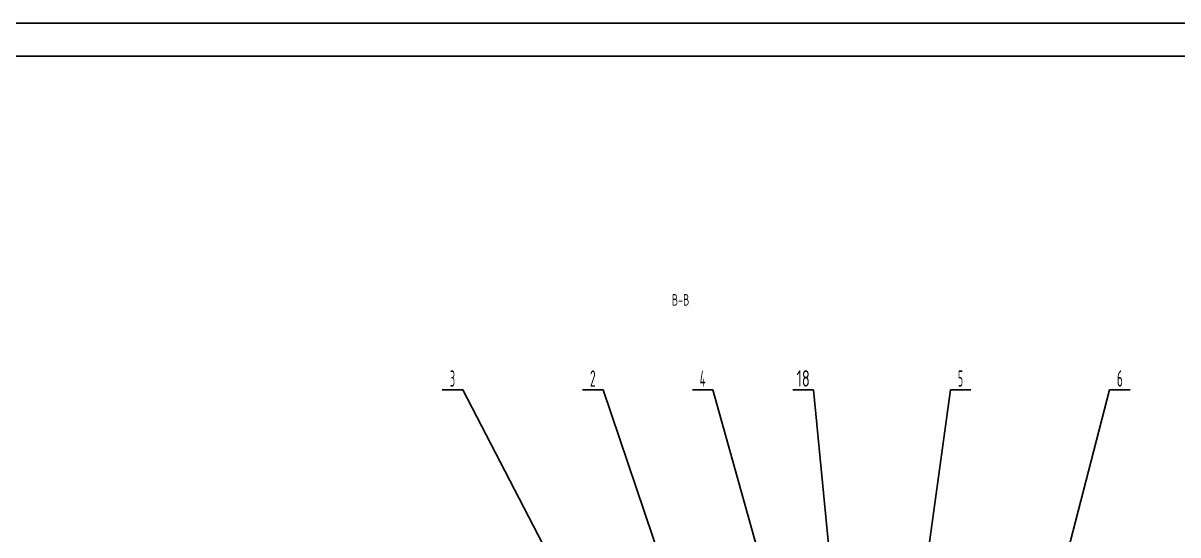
# Model space of a CAD drawing. Header units: millimetres. Extents: x 0 to 16800, y 0 to 11880.
# Drawn here: x 6129 to 13134, y 8775 to 11880 of the extents above; entities that cross this region are included whole.
import ezdxf
from ezdxf.enums import TextEntityAlignment as Align

# ---------------------------------------------------------------- set-up
doc = ezdxf.new("R2010")
doc.units = ezdxf.units.MM
doc.header["$LTSCALE"] = 400
for name, color, linetype in [('01', 7, 'Continuous'), ('02', 1, 'Continuous'), ('11', 3, 'Continuous')]:
    doc.layers.add(name, color=color, linetype=linetype)
doc.styles.get("Standard").update_dxf_attribs({"font": 'isocp', "width": 0.707, "bigfont": 'intecad.shx'})

# ---------------------------------------------------------------- blocks, each defined once
blk = doc.blocks.new('*U136')
at = {"layer": '01'}
blk.add_lwpolyline([(415, 292), (25, 292)], dxfattribs=at)
at = {"layer": '02'}
blk.add_lwpolyline([(420, 297), (0, 297)], dxfattribs=at)

msp = doc.modelspace()

# ---------------------------------------------------------------- linework, layer by layer
at = {"layer": '02', "ltscale": 2}
for p, q in [((8795.63, 9654.36), (8671.63, 9654.36)), ((10047.41, 7250.63), (8795.63, 9654.36)), ((9646.96, 9654.36), (9522.96, 9654.36)), ((10354.08, 7568.02), (9646.96, 9654.36)), ((10313.07, 9654.36), (10189.07, 9654.36)), ((10912.91, 7518.08), (10313.07, 9654.36)), ((10922.96, 9654.36), (10798.96, 9654.36)), ((11194.08, 6886.87), (10922.96, 9654.36)), ((11434.47, 7315.67), (11753.38, 9654.36)), ((11753.38, 9654.36), (11877.38, 9654.36)), ((11965.09, 6744.43), (12719.62, 9654.36)), ((12719.62, 9654.36), (12843.62, 9654.36))]:
    msp.add_line(p, q, dxfattribs=at)

# ---------------------------------------------------------------- block references
at = {"layer": '01', "xscale": 40, "yscale": 40, "zscale": 40}
msp.add_blockref('*U136', (0, 0), dxfattribs=at)

# ---------------------------------------------------------------- texts
at = {"layer": '01', "ltscale": 2, "insert": (10064.35, 10236.03), "char_height": 70, "width": 2639.483, "attachment_point": 1}
msp.add_mtext('B-B', dxfattribs=at)
at = {"layer": '11', "ltscale": 2}
for s, width, p, p2 in [('3', 0.527686, (8718.19, 9674.36), (8749.08, 9674.36)), ('2', 0.562593, (9567.97, 9674.36), (9601.95, 9674.36)), ('4', 0.543846, (10233.57, 9674.36), (10268.56, 9674.36)), ('5', 0.527686, (11799.94, 9674.36), (11830.83, 9674.36)), ('6', 0.600695, (12763.79, 9674.36), (12799.44, 9674.36))]:
    msp.add_text(s, height=98.99, dxfattribs=dict(at, width=width)).set_placement(p, p2, align=Align.FIT)
at = {"layer": '11', "ltscale": 2, "width": 0.707}
msp.add_text('18', height=100, dxfattribs=at).set_placement((10860.96, 9674.36), align=Align.CENTER)

doc.saveas('drawing.dxf')
